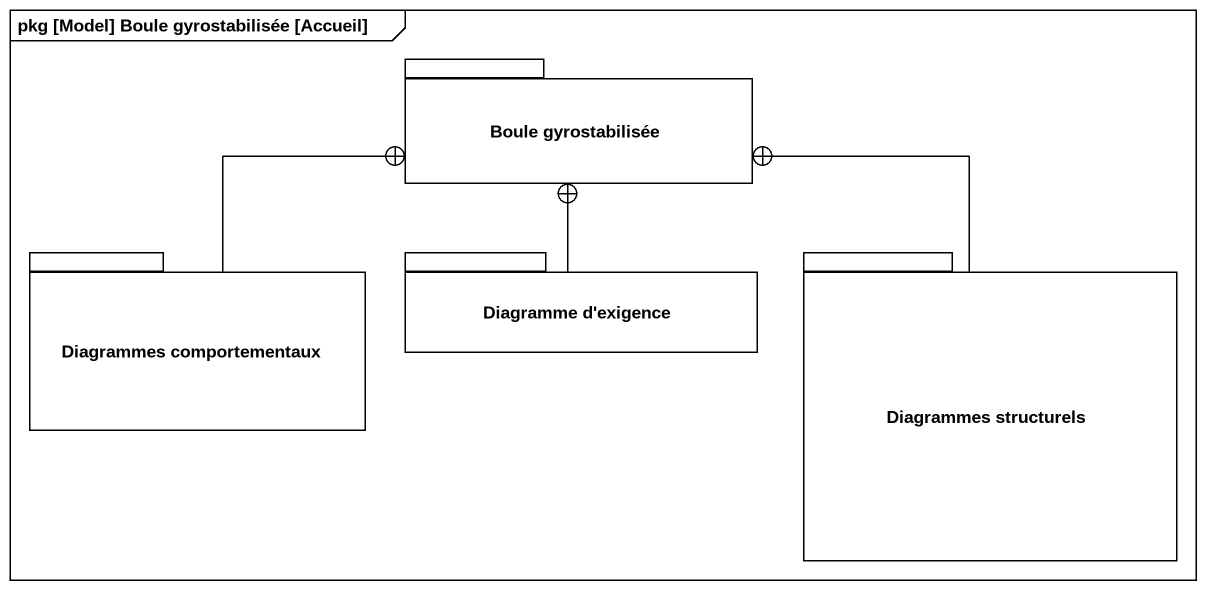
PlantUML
@startuml
mainframe pkg [Model] Boule gyrostabilisée [Accueil]
package "Boule gyrostabilisée" as Boule_gyrostabilisée {
}
package "Diagrammes comportementaux" as Diagrammes_comportementaux {
}
package "Diagramme d'exigence" as Diagramme_d_exigence {
}
package "Diagrammes structurels" as Diagrammes_structurels {
}
Diagrammes_comportementaux -right-+ Boule_gyrostabilisée
Diagramme_d_exigence -up-+ Boule_gyrostabilisée
Diagrammes_structurels -up-+ Boule_gyrostabilisée
@enduml
